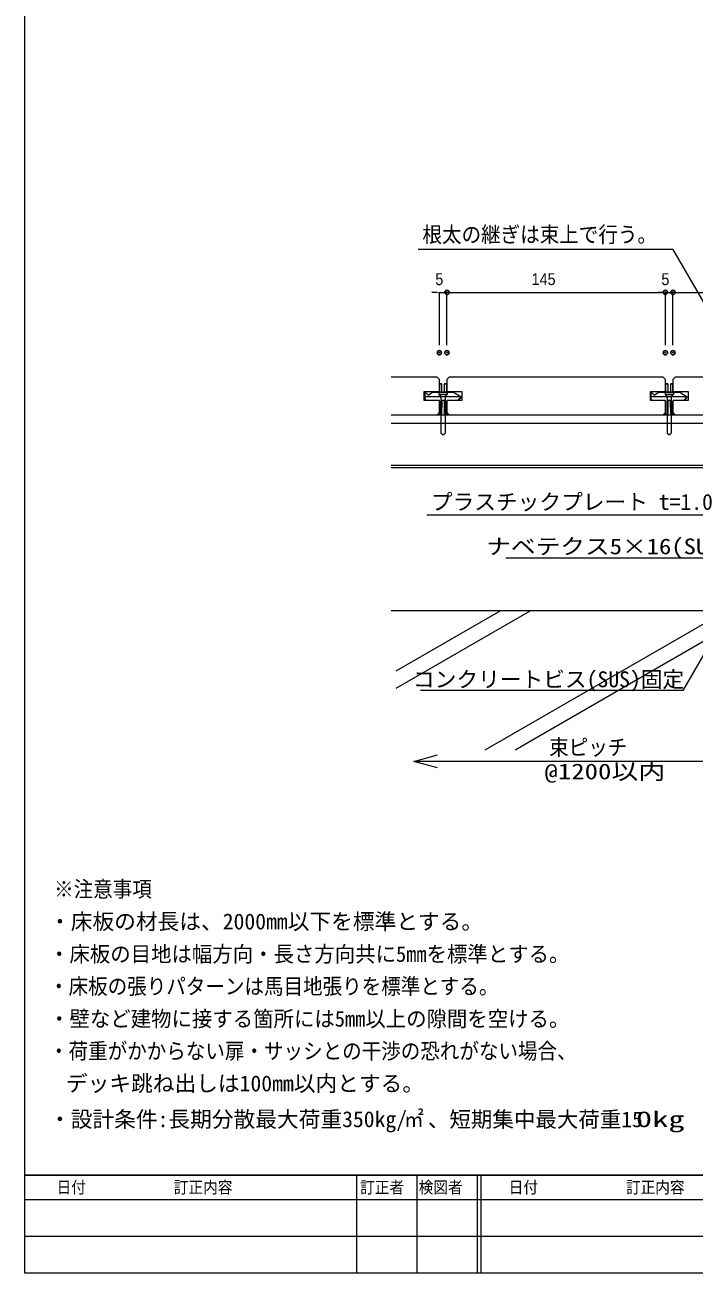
# Model space of a CAD drawing. Units: millimetres, scale not verified. Extents: x -12715 to 12220, y -3398 to 4210.
# Drawn here: x -1681 to -1237, y 2231 to 3059 of the extents above; entities that cross this region are included whole.
import ezdxf
from ezdxf.enums import TextEntityAlignment as Align

# ---------------------------------------------------------------- set-up
doc = ezdxf.new("R2010")
doc.units = ezdxf.units.MM
doc.header["$LTSCALE"] = 5.7
doc.header["$PDMODE"] = 32
doc.header["$PDSIZE"] = 2.85
for name, color, linetype, lineweight in [('0-0_図枠', 7, 'Continuous', 9), ('0-1_デッキ', 7, 'Continuous', 9), ('0-2_文字', 4, 'Continuous', 9), ('0-3_寸法', 7, 'Continuous', 9), ('0-4_一般', 4, 'Continuous', 9), ('0-5_根太', 4, 'Continuous', 9), ('0-7_0', 7, 'Continuous', 9), ('0-A_WQCS', 4, 'Continuous', 9)]:
    doc.layers.add(name, color=color, linetype=linetype, lineweight=lineweight)
doc.layers.add('0-8_DEFPOINTS', color=7, linetype='Continuous')
doc.styles.add('Osaka', font='')
doc.styles.add('ＭＳ ゴシック', font='')
doc.styles.get('Osaka').set_extended_font_data('Osaka')
doc.styles.get('ＭＳ ゴシック').set_extended_font_data('MS Gothic')

# ---------------------------------------------------------------- blocks, each defined once
blk = doc.blocks.new('シンボル-31')
at = {"layer": '0-1_デッキ'}
for p, q in [((-9379.8, 500), (-10600, 500)), ((-9319.8, 440), (-9379.8, 500)), ((-9319.8, 120), (-9319.8, 440)), ((-9719.8, 120), (-9319.8, 120)), ((-9719.8, -120), (-9719.8, 120)), ((-9319.8, -120), (-9719.8, -120)), ((-9319.8, -440), (-9319.8, -120)), ((-10600, -500), (-9379.8, -500)), ((-9379.8, -500), (-9319.8, -440))]:
    blk.add_line(p, q, dxfattribs=at)
for points in [[(-3719.8, 120), (-3319.8, 120), (-3319.8, 440), (-3379.8, 500), (-9059.8, 500), (-9119.8, 440), (-9119.8, 120), (-8719.8, 120), (-8719.8, -120), (-9119.8, -120), (-9119.8, -440), (-9059.8, -500), (-3379.8, -500), (-3319.8, -440), (-3319.8, -120), (-3719.8, -120)], [(2280.2, 120), (2680.2, 120), (2680.2, 440), (2620.2, 500), (-3059.8, 500), (-3119.8, 440), (-3119.8, 120), (-2719.8, 120), (-2719.8, -120), (-3119.8, -120), (-3119.8, -440), (-3059.8, -500), (2620.2, -500), (2680.2, -440), (2680.2, -120), (2280.2, -120)], [(8280.2, 120), (8680.2, 120), (8680.2, 440), (8620.2, 500), (2940.2, 500), (2880.2, 440), (2880.2, 120), (3280.2, 120), (3280.2, -120), (2880.2, -120), (2880.2, -440), (2940.2, -500), (8620.2, -500), (8680.2, -440), (8680.2, -120), (8280.2, -120)]]:
    blk.add_lwpolyline(points, close=True, dxfattribs=at)
blk.add_lwpolyline([(10600, 500), (8940.2, 500), (8880.2, 440), (8880.2, 120), (9280.2, 120), (9280.2, -120), (8880.2, -120), (8880.2, -440), (8940.2, -500), (10600, -500)], dxfattribs=at)
blk = doc.blocks.new('_DOT')
at = {"layer": '0-7_0'}
for p, q in [((-20, 0), (-40, 0)), ((-10, 0), (10, 0))]:
    blk.add_line(p, q, dxfattribs=at)
blk = doc.blocks.new('グループ-204-1')
at = {"layer": '0-5_根太'}
for p, q in [((-68227.9, -4781.4), (-57887.9, -4781.4)), ((-57887.9, -6181.4), (-57887.9, -4781.4)), ((-68227.9, -5001.4), (-57887.9, -5001.4)), ((-68227.9, -6117.4), (-57887.9, -6117.4)), ((-68227.9, -6181.4), (-57887.9, -6181.4))]:
    blk.add_line(p, q, dxfattribs=at)
blk = doc.blocks.new('グループ-325-1')
at = {"layer": '0-A_WQCS'}
for p, q in [((-40, 670), (-84.4, 670)), ((-40, 670), (-40, 658.4)), ((40, 658.4), (40, 670)), ((84.4, 670), (40, 670)), ((-280, 450), (280, 450)), ((-96.4, 658.2), (-99.7, 469.1)), ((-40, 658.4), (-40, 469.3)), ((40, 469.3), (40, 658.4)), ((99.7, 469.1), (96.4, 658.2)), ((480, 330), (-480, 330)), ((-100, 211.1), (-100, -138)), ((-33.7, 210.7), (-39.8, -138.4)), ((39.8, -138.4), (33.7, 210.7)), ((100, -138), (100, 211.1)), ((400, 230), (480, 330)), ((-88, -150), (-40, -150)), ((-39.8, -138.4), (-40, -150)), ((40, -150), (39.8, -138.4)), ((40, -150), (88, -150))]:
    blk.add_line(p, q, dxfattribs=at)
blk.add_lwpolyline([(-480, 450), (-400, 370), (-280, 450), (-99.7, 470), (-96.4, 658.2), (-84.4, 670), (-40, 670), (-40, 450), (40, 450), (40, 670), (84.4, 670), (96.4, 658.2), (99.7, 470), (280, 450), (480, 330), (397.8, 230), (100, 230), (100, -138), (88, -150), (40, -150), (33.4, 230), (-33.4, 230), (-40, -150), (-88, -150), (-100, -138), (-100, 230), (-440, 230), (-480, 270)], close=True, dxfattribs=at)
for centre, start, end in [((-84.4, 658), 90, 179), ((84.4, 658), 1, 90), ((-88, -138), 180, 270), ((88, -138), 270, 0)]:
    blk.add_arc(centre, 12, start, end, dxfattribs=at)
blk = doc.blocks.new('グループ-326-1')
at = {"layer": '0-A_WQCS'}
for p, q in [((110, 390), (-110, 390)), ((-110, 390), (-79.9, 359.8)), ((56.4, 336.4), (-56.4, 336.4)), ((110, 390), (79.8, 359.8)), ((110, 450), (110, 390)), ((-56.4, 303.3), (-56.4, -634)), ((56.4, 303.3), (56.4, -634)), ((-56.4, -634), (-7.3, -668.4)), ((-7.3, -668.4), (0, -670))]:
    blk.add_line(p, q, dxfattribs=at)
for points in [[(110, 450), (-110, 450), (-110, 390)], [(0, -670), (7.2, -668.4), (56.4, -634)]]:
    blk.add_lwpolyline(points, dxfattribs=at)
for centre, start, end in [((-136.4, 303.3), 0, 45), ((136.4, 303.3), 135, 180)]:
    blk.add_arc(centre, 80, start, end, dxfattribs=at)
blk = doc.blocks.new('グループ-327-1')
at = {"layer": '0-A_WQCS'}
for name in ['グループ-325-1', 'グループ-326-1']:
    blk.add_blockref(name, (0, 0), dxfattribs=at)
blk = doc.blocks.new('WQCS2016断')
at = {"layer": '0-A_WQCS'}
blk.add_blockref('グループ-327-1', (0, 0), dxfattribs=at)

msp = doc.modelspace()

# ---------------------------------------------------------------- linework, layer by layer
at = {"layer": '0-0_図枠'}
for p, q in [((-1461.017, 2295.811), (-1461.017, 2230.811)), ((-1421.017, 2295.811), (-1421.017, 2230.811)), ((-1381.017, 2295.811), (-1381.017, 2230.811)), ((-1378.517, 2295.811), (-1378.517, 2230.811)), ((-1681.017, 2279.561), (-1081.017, 2279.561)), ((-1681.017, 2255.186), (-1081.017, 2255.186))]:
    msp.add_line(p, q, dxfattribs=at)
at = {"layer": '0-0_図枠', "color": 5}
for points in [[(-1681.016, 3595.811), (318.984, 3595.811), (318.984, 2295.811), (-1681.016, 2295.811)], [(-1681.017, 2295.811), (318.983, 2295.811), (318.983, 2230.811), (-1681.017, 2230.811)]]:
    msp.add_lwpolyline(points, close=True, dxfattribs=at)
at = {"layer": '0-2_文字'}
for p, q in [((-1251.218, 2910.323), (-1420.249, 2910.323)), ((-1251.218, 2910.323), (-1179.611, 2786.296)), ((-1227.804, 2733.845), (-1414.429, 2733.845)), ((-1223.793, 2705.272), (-1362.084, 2705.272)), ((-1244.281, 2617.57), (-1214.111, 2669.826)), ((-1244.281, 2617.57), (-1418.509, 2617.57))]:
    msp.add_line(p, q, dxfattribs=at)
at = {"layer": '0-3_寸法'}
for p, q in [((-1408.609, 2881.707), (-1411.113, 2881.707)), ((-1406.106, 2846.707), (-1406.106, 2881.707)), ((-1406.106, 2881.707), (-1401.106, 2881.707)), ((-1401.106, 2846.707), (-1401.106, 2881.707)), ((-1401.106, 2846.707), (-1401.106, 2881.707)), ((-1398.602, 2881.707), (-1258.609, 2881.707)), ((-1398.602, 2881.707), (-1396.098, 2881.707)), ((-1258.609, 2881.707), (-1261.113, 2881.707)), ((-1256.106, 2846.707), (-1256.106, 2881.707)), ((-1256.106, 2846.707), (-1256.106, 2881.707)), ((-1256.106, 2881.707), (-1251.106, 2881.707)), ((-1251.106, 2846.707), (-1251.106, 2881.707)), ((-1251.106, 2846.707), (-1251.106, 2881.707)), ((-1248.602, 2881.707), (-1108.609, 2881.707)), ((-1248.602, 2881.707), (-1246.098, 2881.707))]:
    msp.add_line(p, q, dxfattribs=at)
at = {"layer": '0-3_寸法', "color": 4}
msp.add_line((-923.111, 2570.464), (-1423.111, 2570.464), dxfattribs=at)
msp.add_lwpolyline([(-1407.236, 2566.21), (-1423.111, 2570.464), (-1407.236, 2574.718)], dxfattribs=at)
at = {"layer": '0-4_一般', "color": 3}
msp.add_line((-906.048, 2670.464), (-1438.111, 2670.464), dxfattribs=at)
at = {"layer": '0-4_一般'}
for p, q in [((-1365.611, 2670.464), (-1435.017, 2630.392)), ((-1345.611, 2670.464), (-1435.017, 2618.845)), ((-1215.611, 2670.464), (-1375.825, 2577.964)), ((-1195.611, 2670.464), (-1355.825, 2577.964))]:
    msp.add_line(p, q, dxfattribs=at)
at = {"layer": '0-8_DEFPOINTS'}
for p in [(-1401.106, 2881.707), (-1256.106, 2881.707), (-1251.106, 2881.707), (-1406.106, 2841.707), (-1401.106, 2841.707), (-1256.106, 2841.707), (-1251.106, 2841.707)]:
    msp.add_point(p, dxfattribs=at)

# ---------------------------------------------------------------- block references
at = {"layer": '0-1_デッキ', "xscale": 0.025, "yscale": 0.025}
msp.add_blockref('シンボル-31', (-1173.111, 2812.964), dxfattribs=at)
at = {"layer": '0-3_寸法', "xscale": 0.06259308, "yscale": 0.06259308}
for p in [(-1406.106, 2881.707), (-1256.106, 2881.707), (-1256.106, 2881.707)]:
    msp.add_blockref('_DOT', p, dxfattribs=at)
at = {"layer": '0-3_寸法', "xscale": 0.06259308, "yscale": 0.06259308, "rotation": 180}
for p in [(-1401.106, 2881.707), (-1401.106, 2881.707), (-1251.106, 2881.707), (-1251.106, 2881.707)]:
    msp.add_blockref('_DOT', p, dxfattribs=at)
at = {"layer": '0-5_根太', "xscale": 0.025, "yscale": 0.025}
msp.add_blockref('グループ-204-1', (267.586, 2920), dxfattribs=at)
at = {"layer": '0-A_WQCS', "xscale": 0.025, "yscale": 0.025}
for p in [(-1403.606, 2804.214), (-1253.606, 2804.214)]:
    msp.add_blockref('WQCS2016断', p, dxfattribs=at)

# ---------------------------------------------------------------- texts
at = {"layer": '0-0_図枠', "style": 'ＭＳ ゴシック', "width": 0.9}
for s, p in [('日付\u3000\u3000\u3000\u3000\u3000\u3000訂正内容', (-1660.034, 2281.39)), ('訂正者\u3000検図者', (-1458.669, 2281.349)), ('日付\u3000\u3000\u3000\u3000\u3000\u3000訂正内容', (-1360.034, 2281.39))]:
    msp.add_text(s, height=7.918, dxfattribs=at).set_placement(p, align=Align.BOTTOM_LEFT)
at = {"layer": '0-2_文字', "style": 'ＭＳ ゴシック'}
for s, height, width, p in [('根太の継ぎは束上で行う。', 10.56, 0.9, (-1417.29, 2911.755)), ('ナベテクス5×16(SUS)', 10.45, 1.15, (-1375.051, 2704.787)), ('※注意事項', 10.56, 0.9, (-1661.685, 2477.233)), ('・床板の目地は幅方向・長さ方向共に5mmを標準とする。', 10.45, 0.95, (-1665.05, 2434.219)), ('・床板の張りパターンは馬目地張りを標準とする。', 10.56, 0.9, (-1665.05, 2412.713)), ('・壁など建物に接する箇所には5mm以上の隙間を空ける。', 10.45, 0.95, (-1665.05, 2391.226)), ('・荷重がかからない扉・サッシとの干渉の恐れがない場合、', 10.56, 0.9, (-1665.05, 2369.763)), ('㎡', 10.56, 0.9, (-1429.462, 2324.477)), ('0kg', 10.56, 1.5, (-1275.707, 2324.477))]:
    msp.add_text(s, height=height, dxfattribs=dict(at, width=width)).set_placement(p, align=Align.BOTTOM_LEFT)
for s, height, p in [('プラスチックプレート t=1.0', 10.56, (-1411.76, 2734.251)), ('コンクリートビス(SUS)固定', 10.56, (-1423.605, 2616.467)), ('・床板の材長は、2000mm以下を標準とする。', 10.56, (-1665.05, 2455.726)), (' デッキ跳ね出しは100mm以内とする。', 10.56, (-1661.016, 2348.239)), ('・設計条件:長期分散最大荷重350kg/', 10.56, (-1665.05, 2324.477)), ('、短期集中最大荷重15', 10.45, (-1413.668, 2324.477))]:
    msp.add_text(s, height=height, dxfattribs=at).set_placement(p, align=Align.BOTTOM_LEFT)
at = {"layer": '0-3_寸法', "style": 'Osaka', "width": 0.9}
for s, p in [('5', (-1408.777, 2884.207)), ('145', (-1344.894, 2884.207)), ('5', (-1258.777, 2884.207))]:
    msp.add_text(s, height=7.918, dxfattribs=at).set_placement(p, align=Align.BOTTOM_LEFT)
at = {"layer": '0-3_寸法', "color": 4, "style": 'ＭＳ ゴシック'}
for s, height, width, p in [('束ピッチ', 10.56, 0.9, (-1333.257, 2571.403)), ('@1200以内', 10.45, 1.25, (-1336.369, 2555.403))]:
    msp.add_text(s, height=height, dxfattribs=dict(at, width=width)).set_placement(p, align=Align.BOTTOM_LEFT)

doc.saveas('drawing.dxf')
